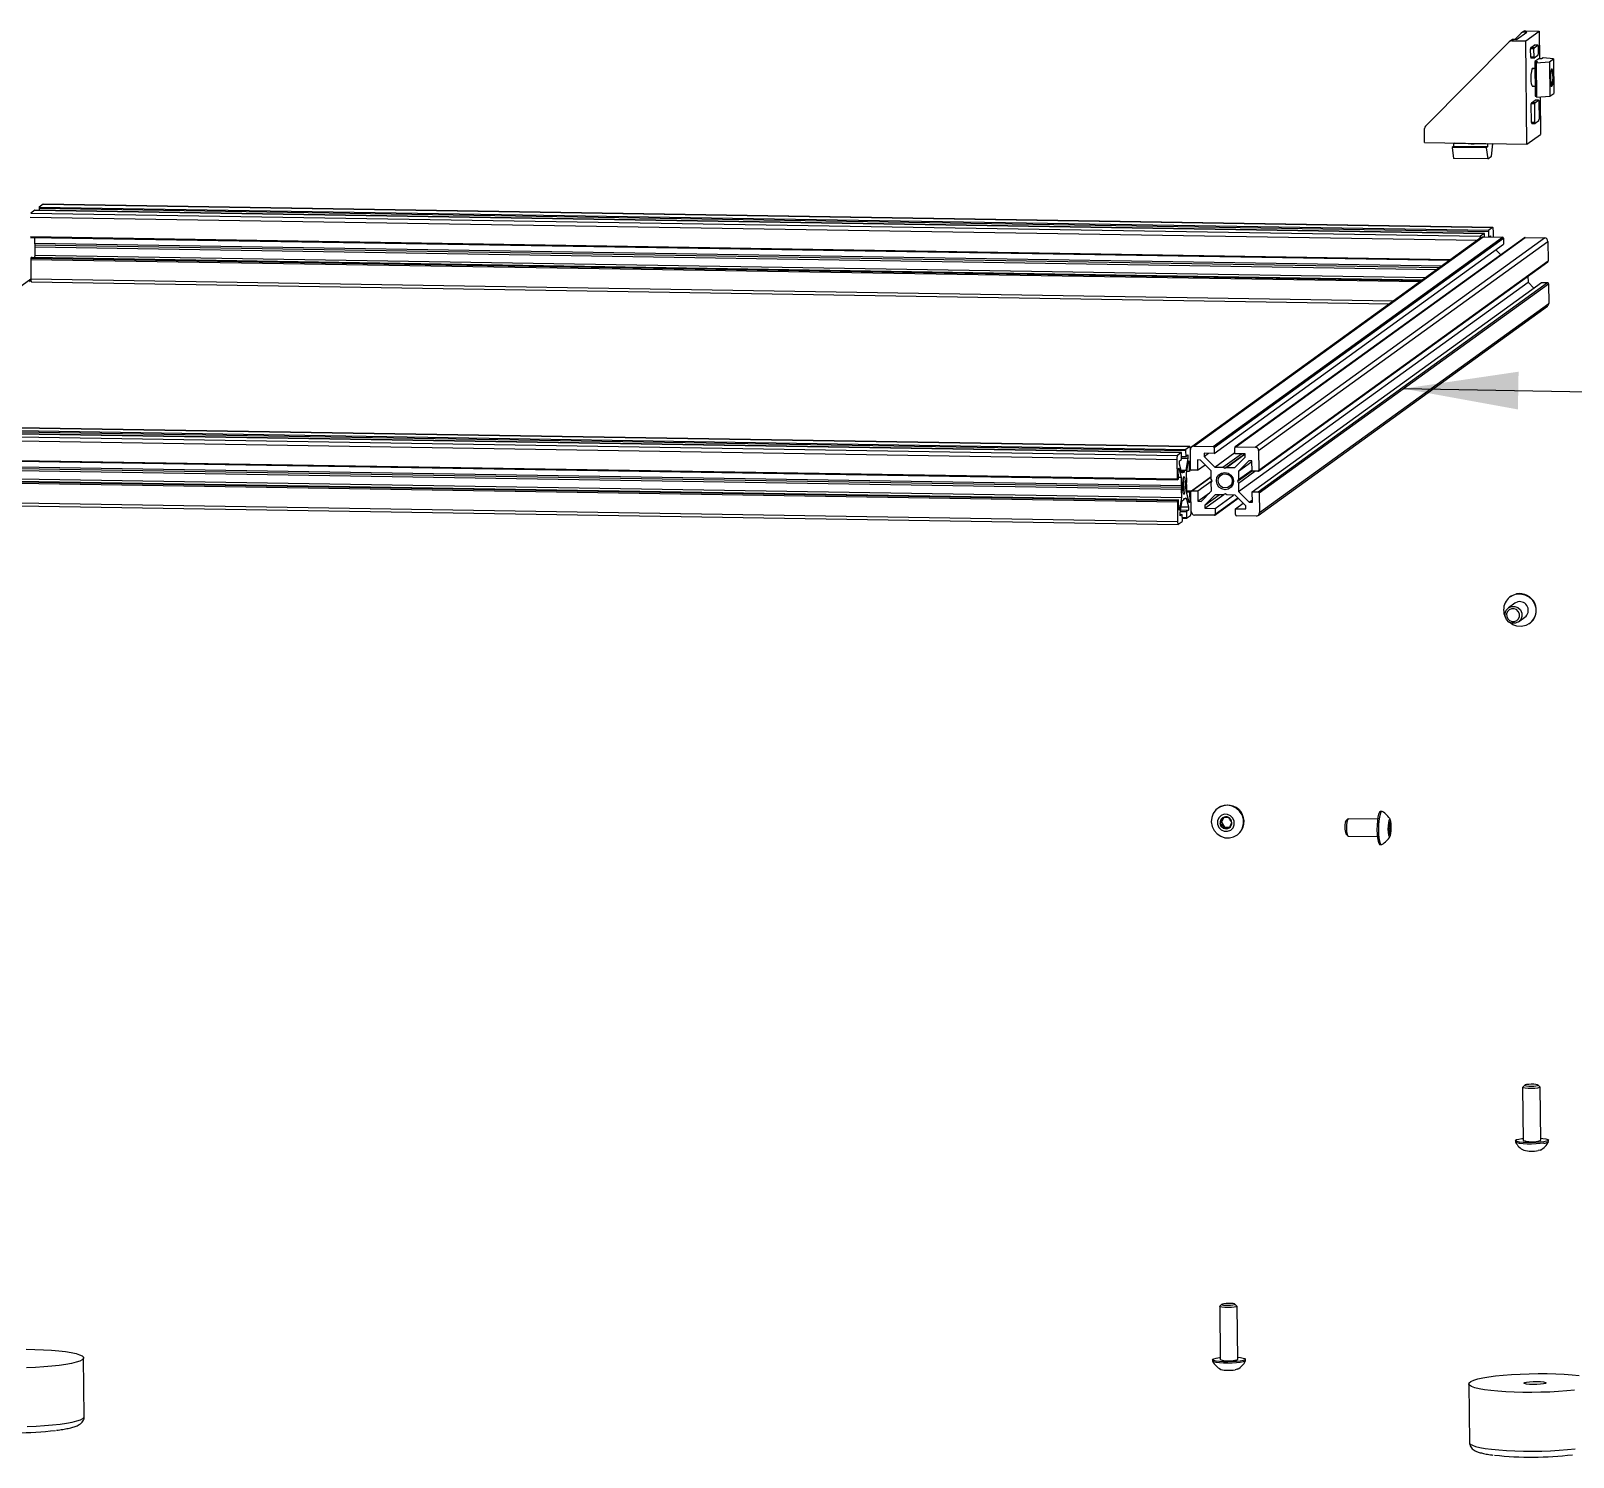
# Model space of a CAD drawing. Header units: millimetres. Extents: x 0 to 279, y 0 to 216.
# Drawn here: x 138.47 to 182.81, y 49.93 to 90.93 of the extents above; entities that cross this region are included whole.
import ezdxf

# ---------------------------------------------------------------- set-up
doc = ezdxf.new("R2010")
doc.units = ezdxf.units.MM
doc.layers.add('TITLE_BLOCK_BORDER', color=7, linetype='Continuous')
doc.dimstyles.new('SLDDIMSTYLE0', dxfattribs={"dimtxt": 0.18, "dimasz": 3.302, "dimexe": 0, "dimexo": 0.0625, "dimgap": 0, "dimtad": 0, "dimtih": 1, "dimtoh": 1, "dimdec": 0, "dimrnd": 1e-09, "dimzin": 0, "dimdsep": 46, "dimtxsty": 'Standard', "dimsah": 1, "dimcen": 0.09, "dimadec": 0, "dimazin": 0, "dimtfac": 3.302, "dimtdec": 0, "dimtofl": 0, "dimtmove": 0, "dimatfit": 3, "dimfxl": 1, "dimfrac": 2, "dimtolj": 1, "dimtzin": 0, "dimarcsym": 0})

msp = doc.modelspace()

# ---------------------------------------------------------------- linework, layer by layer
at = {"color": 7, "linetype": 'Continuous', "lineweight": 25}
for p, q in [((181.379, 90.91), (181.33, 90.875)), ((181.436, 90.928), (181.387, 90.893)), ((181.436, 90.928), (181.837, 90.922)), ((181.446, 90.639), (181.837, 90.922)), ((181.837, 90.922), (181.847, 90.126)), ((178.564, 88.19), (180.976, 90.617)), ((181.036, 90.663), (180.988, 90.627)), ((181.094, 90.68), (181.045, 90.645)), ((181.045, 90.645), (181.446, 90.639)), ((181.184, 90.679), (181.094, 90.68)), ((181.318, 90.865), (181.135, 90.68)), ((181.184, 90.679), (181.478, 90.891)), ((181.478, 90.891), (181.387, 90.893)), ((181.483, 87.669), (181.446, 90.639)), ((181.592, 90.445), (181.698, 90.521)), ((181.69, 90.443), (181.796, 90.52)), ((181.698, 90.521), (181.699, 90.522)), ((181.796, 90.52), (181.698, 90.521)), ((181.797, 90.52), (181.699, 90.522)), ((181.802, 90.494), (181.805, 90.257)), ((181.59, 90.174), (181.587, 90.411)), ((181.685, 90.41), (181.587, 90.411)), ((181.688, 90.172), (181.59, 90.174)), ((181.69, 90.443), (181.592, 90.445)), ((181.595, 90.148), (181.693, 90.146)), ((181.688, 90.172), (181.685, 90.41)), ((181.8, 90.223), (181.694, 90.147)), ((181.824, 90.126), (181.711, 90.044)), ((181.711, 90.044), (181.789, 90.043)), ((181.711, 90.044), (181.723, 89.055)), ((181.789, 90.043), (181.748, 90.013)), ((181.748, 90.013), (182.133, 90.038)), ((181.903, 90.125), (181.824, 90.126)), ((181.944, 90.155), (181.903, 90.125)), ((182.246, 90.12), (181.944, 90.155)), ((182.133, 90.038), (182.246, 90.12)), ((182.133, 90.038), (182.145, 89.048)), ((182.246, 90.12), (182.258, 89.13)), ((181.713, 89.842), (181.643, 89.843)), ((181.748, 90.013), (181.761, 89.024)), ((182.206, 89.77), (182.178, 89.8)), ((181.635, 89.343), (181.72, 89.341)), ((182.145, 89.048), (182.258, 89.13)), ((182.171, 89.369), (182.2, 89.397)), ((181.613, 88.293), (181.606, 88.827)), ((181.705, 88.826), (181.606, 88.827)), ((181.612, 88.861), (181.718, 88.938)), ((181.71, 88.86), (181.612, 88.861)), ((181.711, 88.291), (181.705, 88.826)), ((181.71, 88.86), (181.816, 88.936)), ((181.718, 88.938), (181.719, 88.938)), ((181.816, 88.936), (181.718, 88.938)), ((181.817, 88.936), (181.719, 88.938)), ((181.723, 89.055), (181.76, 89.054)), ((181.761, 89.024), (182.145, 89.048)), ((181.822, 88.911), (181.829, 88.376)), ((181.861, 89.03), (181.874, 87.952)), ((181.711, 88.291), (181.613, 88.293)), ((181.619, 88.267), (181.717, 88.266)), ((181.823, 88.342), (181.717, 88.266)), ((178.541, 87.716), (178.536, 88.121)), ((181.483, 87.669), (181.874, 87.952)), ((178.541, 87.716), (181.483, 87.669)), ((179.369, 87.608), (179.328, 87.578)), ((179.328, 87.578), (179.373, 87.262)), ((180.308, 87.562), (179.328, 87.578)), ((179.39, 87.703), (179.368, 87.687)), ((180.348, 87.671), (179.368, 87.687)), ((179.368, 87.687), (179.369, 87.608)), ((180.349, 87.592), (179.369, 87.608)), ((180.349, 87.592), (180.308, 87.562)), ((180.308, 87.562), (180.354, 87.246)), ((180.37, 87.687), (180.348, 87.671)), ((180.348, 87.671), (180.349, 87.592)), ((180.463, 87.674), (180.463, 87.686)), ((180.478, 87.685), (180.463, 87.674)), ((180.467, 87.328), (180.502, 87.685)), ((180.354, 87.246), (179.373, 87.262)), ((180.354, 87.246), (180.467, 87.328)), ((138.58, 85.772), (138.469, 85.691)), ((138.469, 85.691), (180.143, 85.023)), ((138.58, 85.772), (180.255, 85.103)), ((138.581, 85.772), (138.58, 85.772)), ((180.256, 85.104), (138.581, 85.772)), ((138.704, 85.831), (180.379, 85.163)), ((138.704, 85.831), (138.705, 85.77)), ((138.821, 85.946), (138.709, 85.865)), ((138.709, 85.865), (180.384, 85.197)), ((138.824, 85.947), (138.821, 85.946)), ((138.821, 85.946), (180.496, 85.277)), ((180.499, 85.278), (138.824, 85.947)), ((180.379, 85.163), (180.381, 85.004)), ((180.496, 85.277), (180.384, 85.197)), ((180.519, 85.002), (180.517, 85.193)), ((138.463, 84.988), (179.258, 84.334)), ((138.576, 84.986), (138.578, 84.824)), ((138.578, 84.824), (179.038, 84.175)), ((138.578, 84.824), (138.585, 84.777)), ((138.585, 84.777), (138.58, 84.721)), ((138.58, 84.721), (178.899, 84.074)), ((138.58, 84.721), (138.583, 84.481)), ((138.585, 84.777), (178.974, 84.128)), ((180.165, 84.989), (171.846, 78.974)), ((171.904, 78.992), (180.222, 85.007)), ((172.463, 78.983), (180.781, 84.998)), ((172.492, 78.953), (180.811, 84.968)), ((172.494, 78.785), (180.813, 84.8)), ((181.411, 84.982), (173.093, 78.968)), ((173.11, 78.973), (181.428, 84.988)), ((173.669, 78.964), (181.987, 84.979)), ((173.768, 78.863), (182.086, 84.878)), ((180.255, 85.103), (180.143, 85.023)), ((180.222, 85.007), (180.781, 84.998)), ((180.262, 85.006), (180.261, 85.078)), ((180.394, 85.004), (180.439, 85.037)), ((180.439, 85.037), (180.44, 85.003)), ((180.811, 84.968), (180.813, 84.8)), ((181.428, 84.988), (181.987, 84.979)), ((182.086, 84.878), (182.093, 84.314)), ((138.466, 84.361), (138.473, 83.797)), ((138.504, 84.419), (138.471, 84.395)), ((138.504, 84.419), (178.489, 83.777)), ((138.583, 84.481), (138.572, 84.418)), ((138.583, 84.481), (178.575, 83.84)), ((173.763, 78.275), (182.081, 84.29)), ((173.775, 78.299), (182.093, 84.314)), ((180.591, 84.639), (180.735, 84.493)), ((181.511, 83.877), (181.513, 83.706)), ((138.491, 83.711), (177.53, 83.084)), ((173.194, 77.691), (181.513, 83.706)), ((173.587, 77.679), (181.905, 83.693)), ((173.753, 77.676), (182.072, 83.691)), ((173.783, 77.646), (182.101, 83.661)), ((181.513, 83.706), (181.683, 83.533)), ((181.905, 83.693), (182.072, 83.691)), ((182.101, 83.661), (182.109, 83.096)), ((173.751, 77.002), (182.069, 83.017)), ((173.79, 77.082), (182.109, 83.096)), ((129.759, 79.394), (171.434, 78.725)), ((171.546, 78.806), (129.871, 79.475)), ((129.871, 79.474), (171.545, 78.806)), ((129.994, 79.534), (171.669, 78.865)), ((130, 79.568), (171.674, 78.899)), ((130.111, 79.648), (171.786, 78.98)), ((171.789, 78.981), (130.114, 79.649)), ((129.741, 79.281), (171.415, 78.612)), ((171.786, 78.98), (171.674, 78.899)), ((171.904, 78.992), (172.463, 78.983)), ((172.492, 78.953), (172.494, 78.785)), ((173.083, 78.775), (173.081, 78.944)), ((173.11, 78.973), (173.669, 78.964)), ((129.748, 78.716), (171.422, 78.048)), ((129.753, 78.691), (171.428, 78.022)), ((129.869, 78.526), (171.543, 77.857)), ((171.415, 78.612), (171.422, 78.048)), ((171.545, 78.806), (171.434, 78.725)), ((171.495, 78.569), (171.554, 78.612)), ((171.496, 78.476), (171.495, 78.569)), ((171.554, 78.612), (171.551, 78.78)), ((171.552, 78.699), (171.671, 78.697)), ((171.553, 78.649), (171.731, 78.646)), ((171.669, 78.865), (171.671, 78.697)), ((171.671, 78.697), (171.73, 78.739)), ((171.731, 78.646), (171.675, 78.3)), ((171.697, 78.21), (171.753, 78.556)), ((171.73, 78.739), (171.731, 78.646)), ((171.753, 78.556), (171.771, 78.57)), ((171.771, 78.57), (171.775, 78.273)), ((171.814, 78.331), (171.807, 78.895)), ((171.814, 78.331), (171.807, 78.895)), ((172.099, 78.593), (172.007, 78.595)), ((172.007, 78.595), (172.01, 78.298)), ((172.403, 78.286), (172.099, 78.593)), ((172.494, 78.785), (172.2, 78.79)), ((172.2, 78.79), (172.201, 78.697)), ((172.201, 78.697), (172.327, 78.788)), ((172.201, 78.697), (172.505, 78.389)), ((172.505, 78.389), (173.082, 78.806)), ((172.743, 78.385), (173.278, 78.772)), ((172.794, 78.355), (173.37, 78.771)), ((172.845, 78.383), (173.377, 78.768)), ((173.082, 78.38), (173.378, 78.678)), ((173.377, 78.771), (173.083, 78.775)), ((173.483, 78.571), (173.187, 78.273)), ((173.187, 78.273), (173.576, 78.554)), ((173.378, 78.678), (173.377, 78.771)), ((173.576, 78.57), (173.483, 78.571)), ((173.579, 78.273), (173.576, 78.57)), ((173.768, 78.863), (173.775, 78.299)), ((129.756, 78.063), (171.431, 77.394)), ((129.761, 78.097), (171.436, 77.428)), ((129.795, 78.121), (171.469, 77.452)), ((129.87, 78.423), (171.545, 77.754)), ((129.873, 78.184), (171.548, 77.515)), ((129.875, 78.479), (171.55, 77.81)), ((171.429, 78.022), (171.462, 78.046)), ((171.458, 78.343), (171.477, 78.356)), ((171.462, 78.046), (171.458, 78.343)), ((171.461, 78.098), (171.54, 78.097)), ((171.477, 78.356), (171.54, 78.097)), ((171.56, 78.217), (171.496, 78.476)), ((171.539, 78.302), (171.675, 78.3)), ((171.54, 78.097), (171.543, 77.857)), ((171.547, 78.267), (171.627, 78.266)), ((171.551, 78.252), (171.607, 78.251)), ((171.607, 78.251), (171.56, 78.217)), ((171.618, 78.229), (171.607, 78.251)), ((171.627, 78.266), (171.618, 78.229)), ((171.675, 78.3), (171.627, 78.266)), ((171.7, 77.971), (171.697, 78.21)), ((171.707, 78.274), (171.775, 78.273)), ((171.775, 78.273), (171.808, 78.297)), ((172.405, 78.114), (171.834, 77.701)), ((172.01, 78.298), (171.844, 78.3)), ((172.01, 78.298), (172.232, 78.458)), ((172.406, 78.046), (172.403, 78.286)), ((172.436, 77.994), (172.406, 78.046)), ((172.505, 78.389), (172.743, 78.385)), ((172.743, 78.385), (172.794, 78.355)), ((172.794, 78.355), (172.845, 78.383)), ((172.845, 78.383), (173.082, 78.38)), ((173.161, 77.982), (173.579, 78.285)), ((173.187, 78.273), (173.19, 78.033)), ((173.19, 78.033), (173.579, 78.314)), ((173.191, 77.931), (173.663, 78.271)), ((173.746, 78.27), (173.579, 78.273)), ((171.543, 77.857), (171.55, 77.81)), ((171.55, 77.81), (171.545, 77.754)), ((171.545, 77.754), (171.548, 77.515)), ((171.695, 77.915), (171.7, 77.971)), ((171.701, 77.868), (171.695, 77.915)), ((171.704, 77.628), (171.701, 77.868)), ((171.817, 77.703), (171.703, 77.705)), ((171.703, 77.68), (171.783, 77.679)), ((171.768, 77.369), (171.704, 77.628)), ((171.816, 77.703), (171.783, 77.679)), ((171.783, 77.679), (171.786, 77.382)), ((171.829, 77.113), (171.822, 77.677)), ((171.829, 77.113), (171.822, 77.677)), ((171.851, 77.707), (172.018, 77.704)), ((172.018, 77.704), (172.431, 78.003)), ((172.018, 77.704), (172.021, 77.407)), ((172.021, 77.407), (172.354, 77.648)), ((172.114, 77.406), (172.41, 77.704)), ((172.22, 77.206), (172.768, 77.602)), ((172.407, 77.943), (172.436, 77.994)), ((172.41, 77.704), (172.407, 77.943)), ((172.803, 77.622), (172.753, 77.593)), ((172.854, 77.592), (172.803, 77.622)), ((173.19, 78.033), (173.161, 77.982)), ((173.161, 77.982), (173.191, 77.931)), ((173.191, 77.931), (173.194, 77.691)), ((173.194, 77.691), (173.498, 77.383)), ((173.59, 77.382), (173.587, 77.679)), ((173.587, 77.679), (173.753, 77.676)), ((173.783, 77.646), (173.79, 77.082)), ((129.763, 77.499), (171.438, 76.83)), ((129.781, 77.413), (171.456, 76.744)), ((171.431, 77.394), (171.438, 76.83)), ((171.469, 77.452), (171.436, 77.428)), ((171.473, 77.155), (171.469, 77.452)), ((171.491, 77.169), (171.473, 77.155)), ((171.473, 77.169), (171.491, 77.169)), ((171.548, 77.515), (171.491, 77.169)), ((171.514, 77.079), (171.57, 77.425)), ((171.527, 77.159), (171.75, 77.156)), ((171.542, 77.252), (171.748, 77.249)), ((171.57, 77.425), (171.617, 77.459)), ((171.617, 77.459), (171.627, 77.496)), ((171.621, 77.474), (171.637, 77.474)), ((171.627, 77.496), (171.637, 77.474)), ((171.637, 77.474), (171.685, 77.508)), ((171.685, 77.508), (171.748, 77.249)), ((171.75, 77.156), (171.691, 77.113)), ((171.748, 77.249), (171.75, 77.156)), ((171.764, 77.382), (171.786, 77.382)), ((171.786, 77.382), (171.768, 77.369)), ((172.021, 77.407), (172.114, 77.406)), ((172.515, 77.597), (172.219, 77.299)), ((172.219, 77.299), (172.629, 77.595)), ((172.219, 77.299), (172.22, 77.206)), ((172.22, 77.206), (172.514, 77.201)), ((172.505, 77.009), (173.18, 77.498)), ((172.514, 77.201), (173.05, 77.588)), ((172.514, 77.201), (172.516, 77.033)), ((172.753, 77.593), (172.515, 77.597)), ((173.092, 77.588), (172.854, 77.592)), ((173.396, 77.28), (173.092, 77.588)), ((173.103, 77.192), (173.324, 77.352)), ((173.105, 77.023), (173.103, 77.192)), ((173.103, 77.192), (173.397, 77.187)), ((173.397, 77.187), (173.396, 77.28)), ((173.498, 77.383), (173.59, 77.449)), ((173.498, 77.383), (173.59, 77.382)), ((171.458, 76.745), (171.57, 76.826)), ((171.515, 76.986), (171.514, 77.079)), ((171.514, 77.029), (171.573, 77.028)), ((171.573, 77.028), (171.515, 76.986)), ((171.52, 77.116), (171.691, 77.113)), ((171.576, 76.86), (171.573, 77.028)), ((171.575, 76.921), (171.698, 76.919)), ((171.691, 77.113), (171.693, 76.945)), ((171.699, 76.919), (171.811, 77)), ((172.487, 77.004), (171.928, 77.013)), ((173.693, 76.984), (173.135, 76.993)), ((181.008, 74.668), (181, 74.662)), ((181.132, 74.48), (180.948, 74.346)), ((181.241, 73.941), (181.425, 74.074)), ((181.556, 73.892), (181.565, 73.898)), ((172.603, 68.591), (172.595, 68.585)), ((172.758, 68.314), (172.696, 68.187)), ((177.313, 68.494), (177.272, 68.495)), ((172.696, 68.187), (172.658, 68.16)), ((172.696, 68.187), (172.791, 68.042)), ((172.791, 68.042), (172.753, 68.015)), ((172.791, 68.042), (172.937, 68.048)), ((176.268, 68.2), (176.279, 68.222)), ((176.273, 67.849), (176.329, 67.79)), ((176.337, 68.279), (176.279, 68.222)), ((177.19, 68.271), (176.347, 68.284)), ((177.5, 68.015), (177.568, 68.014)), ((177.519, 68.165), (177.554, 68.165)), ((173.152, 67.815), (173.16, 67.821)), ((176.339, 67.784), (177.182, 67.771)), ((177.257, 67.545), (177.297, 67.544)), ((181.358, 60.562), (181.377, 59.038)), ((181.419, 60.626), (181.36, 60.567)), ((181.855, 60.574), (181.795, 60.631)), ((181.877, 59.044), (181.858, 60.569)), ((181.152, 59.035), (181.153, 58.994)), ((182.102, 59.006), (182.102, 59.047)), ((172.648, 54.265), (172.667, 52.74)), ((172.709, 54.329), (172.651, 54.27)), ((173.145, 54.276), (173.085, 54.333)), ((173.167, 52.747), (173.148, 54.271)), ((140.004, 51.102), (139.983, 52.79)), ((172.442, 52.738), (172.443, 52.697)), ((173.393, 52.709), (173.392, 52.749)), ((179.809, 52.042), (179.831, 50.354))]:
    msp.add_line(p, q, dxfattribs=at)
at = {"color": 8, "linetype": 'Continuous', "lineweight": 25}
for p, q in [((138.45, 85.578), (180.056, 84.911)), ((138.457, 85.014), (179.293, 84.359)), ((138.466, 84.361), (178.409, 83.72)), ((138.471, 84.395), (178.455, 83.753)), ((132.68, 79.608), (138.473, 83.797)), ((138.473, 83.797), (177.646, 83.168)), ((171.851, 77.707), (172.405, 78.107)), ((171.703, 77.705), (171.816, 77.703)), ((172.516, 77.033), (173.172, 77.507)), ((171.574, 76.947), (171.693, 76.945))]:
    msp.add_line(p, q, dxfattribs=at)
at = {"color": 7, "linetype": 'Continuous', "lineweight": 25, "flags": 128}
for points in [[(181.796, 90.52), (181.797, 90.52), (181.798, 90.519), (181.799, 90.517), (181.8, 90.514), (181.801, 90.51), (181.802, 90.505), (181.802, 90.5), (181.802, 90.494)], [(181.694, 90.147), (181.693, 90.146), (181.692, 90.147), (181.691, 90.149), (181.69, 90.152), (181.689, 90.156), (181.688, 90.161), (181.688, 90.166), (181.688, 90.172)], [(181.669, 89.342), (181.669, 89.341), (181.65, 89.328), (181.632, 89.35), (181.617, 89.404), (181.607, 89.485), (181.604, 89.579), (181.608, 89.676), (181.619, 89.761), (181.634, 89.823), (181.653, 89.855), (181.653, 89.855)], [(181.653, 89.855), (181.672, 89.851), (181.677, 89.842)], [(182.192, 89.831), (182.174, 89.799), (182.159, 89.734), (182.149, 89.646), (182.147, 89.548), (182.151, 89.456), (182.163, 89.384), (182.18, 89.342), (182.199, 89.336), (182.217, 89.369), (182.232, 89.434), (182.242, 89.522), (182.244, 89.619), (182.239, 89.711), (182.228, 89.784), (182.211, 89.826), (182.192, 89.831)], [(182.233, 89.586), (182.231, 89.658), (182.224, 89.72), (182.212, 89.76), (182.198, 89.774), (182.184, 89.758), (182.171, 89.717), (182.162, 89.654), (182.158, 89.582), (182.16, 89.509), (182.167, 89.448), (182.179, 89.407), (182.193, 89.394), (182.207, 89.409), (182.22, 89.451), (182.229, 89.513), (182.233, 89.586)], [(181.816, 88.936), (181.817, 88.936), (181.818, 88.936), (181.819, 88.934), (181.82, 88.93), (181.821, 88.927), (181.821, 88.922), (181.822, 88.916), (181.822, 88.911)], [(181.717, 88.266), (181.716, 88.266), (181.715, 88.267), (181.714, 88.269), (181.713, 88.272), (181.712, 88.276), (181.712, 88.28), (181.711, 88.286), (181.711, 88.291)], [(180.517, 85.193), (180.516, 85.212), (180.515, 85.229), (180.513, 85.245), (180.51, 85.258), (180.507, 85.269), (180.503, 85.275), (180.5, 85.278), (180.496, 85.277)], [(180.261, 85.078), (180.261, 85.084), (180.261, 85.089), (180.26, 85.094), (180.259, 85.098), (180.258, 85.101), (180.257, 85.103), (180.256, 85.104), (180.255, 85.103)], [(171.807, 78.895), (171.806, 78.914), (171.805, 78.932), (171.803, 78.947), (171.8, 78.961), (171.797, 78.971), (171.794, 78.978), (171.79, 78.981), (171.786, 78.98)], [(171.551, 78.78), (171.551, 78.786), (171.551, 78.791), (171.55, 78.796), (171.549, 78.8), (171.549, 78.803), (171.547, 78.805), (171.546, 78.806), (171.545, 78.806)], [(171.422, 78.048), (171.423, 78.042), (171.423, 78.037), (171.424, 78.032), (171.424, 78.028), (171.425, 78.025), (171.426, 78.023), (171.427, 78.022), (171.429, 78.022)], [(171.671, 77.898), (171.666, 77.99), (171.655, 78.062), (171.638, 78.105), (171.619, 78.11), (171.601, 78.078), (171.585, 78.012), (171.576, 77.925), (171.573, 77.827), (171.578, 77.735), (171.59, 77.663), (171.606, 77.62), (171.625, 77.615), (171.644, 77.647), (171.659, 77.713), (171.669, 77.8), (171.671, 77.898)], [(172.553, 77.992), (172.571, 78.087), (172.623, 78.166), (172.702, 78.218), (172.795, 78.236), (172.889, 78.215), (172.97, 78.16), (173.024, 78.079), (173.044, 77.984), (173.026, 77.89), (172.974, 77.811), (172.895, 77.758), (172.802, 77.741), (172.708, 77.761), (172.627, 77.816), (172.573, 77.897), (172.553, 77.992)], [(172.604, 77.998), (172.619, 78.076), (172.662, 78.141), (172.727, 78.185), (172.804, 78.199), (172.882, 78.182), (172.948, 78.137), (172.993, 78.07), (173.01, 77.991), (172.995, 77.913), (172.952, 77.847), (172.887, 77.804), (172.81, 77.79), (172.732, 77.807), (172.665, 77.852), (172.621, 77.919), (172.604, 77.998)], [(171.822, 77.677), (171.822, 77.683), (171.821, 77.688), (171.821, 77.693), (171.82, 77.697), (171.819, 77.7), (171.818, 77.702), (171.817, 77.703), (171.816, 77.703)], [(171.438, 76.83), (171.438, 76.811), (171.44, 76.793), (171.442, 76.778), (171.444, 76.764), (171.447, 76.754), (171.451, 76.747), (171.455, 76.744), (171.458, 76.745)], [(171.693, 76.945), (171.693, 76.939), (171.694, 76.934), (171.694, 76.929), (171.695, 76.925), (171.696, 76.922), (171.697, 76.92), (171.698, 76.919), (171.699, 76.919)], [(181.171, 74.737), (181.297, 74.746), (181.422, 74.72), (181.536, 74.661), (181.631, 74.574), (181.7, 74.464), (181.738, 74.341), (181.741, 74.213), (181.71, 74.089), (181.648, 73.98), (181.557, 73.893), (181.446, 73.834), (181.323, 73.808), (181.196, 73.817), (181.076, 73.859), (180.97, 73.933), (180.967, 73.936)], [(181.008, 74.668), (181.06, 74.7), (181.179, 74.743)], [(181.221, 74.519), (181.135, 74.482), (181.132, 74.48)], [(181.333, 74.194), (181.336, 74.098), (181.303, 74.008), (181.238, 73.939), (181.151, 73.902), (181.055, 73.901), (180.966, 73.937), (180.895, 74.005), (180.856, 74.094), (180.852, 74.19), (180.885, 74.28), (180.951, 74.349), (181.038, 74.386), (181.133, 74.387), (181.223, 74.351), (181.293, 74.283), (181.333, 74.194)], [(181.264, 74.174), (181.233, 74.241), (181.18, 74.293), (181.112, 74.32), (181.039, 74.32), (180.973, 74.291), (180.924, 74.239), (180.898, 74.171), (180.901, 74.097), (180.931, 74.03), (180.985, 73.978), (181.053, 73.951), (181.125, 73.951), (181.192, 73.98), (181.241, 74.032), (181.266, 74.1), (181.264, 74.174)], [(172.487, 67.948), (172.572, 67.851), (172.679, 67.779), (172.8, 67.738), (172.927, 67.731), (173.05, 67.76), (173.159, 67.821), (173.248, 67.91), (173.309, 68.02), (173.337, 68.144), (173.332, 68.272), (173.292, 68.395), (173.221, 68.503), (173.124, 68.589), (173.009, 68.646), (172.884, 68.669), (172.758, 68.658), (172.64, 68.613), (172.54, 68.538), (172.465, 68.437), (172.42, 68.319), (172.408, 68.191), (172.431, 68.065), (172.487, 67.948)], [(172.624, 68.034), (172.692, 67.964), (172.781, 67.925), (172.876, 67.923), (172.965, 67.958), (173.032, 68.024), (173.068, 68.112), (173.068, 68.209), (173.031, 68.299), (172.963, 68.369), (172.875, 68.408), (172.779, 68.411), (172.691, 68.376), (172.623, 68.309), (172.587, 68.221), (172.587, 68.125), (172.624, 68.034)], [(177.272, 68.495), (177.268, 68.494), (177.243, 68.472), (177.219, 68.415), (177.199, 68.33), (177.184, 68.222), (177.174, 68.098), (177.171, 67.969), (177.176, 67.843), (177.186, 67.731), (177.203, 67.64), (177.224, 67.577), (177.248, 67.547), (177.257, 67.545)], [(177.322, 68.491), (177.309, 68.494), (177.283, 68.471), (177.26, 68.415), (177.239, 68.329), (177.224, 68.221), (177.215, 68.097), (177.212, 67.968), (177.216, 67.843), (177.227, 67.73), (177.243, 67.639), (177.264, 67.576), (177.289, 67.546), (177.306, 67.546)], [(176.322, 68.252), (176.307, 68.188), (176.297, 68.101), (176.294, 68.003), (176.298, 67.911), (176.31, 67.837), (176.326, 67.793), (176.339, 67.784)], [(176.347, 68.284), (176.34, 68.282), (176.322, 68.252)], [(177.579, 68.139), (177.567, 68.213), (177.551, 68.256), (177.532, 68.263), (177.513, 68.233), (177.498, 68.169), (177.488, 68.082), (177.485, 67.984), (177.49, 67.892), (177.501, 67.818), (177.517, 67.774), (177.536, 67.767), (177.555, 67.798), (177.57, 67.862), (177.58, 67.949), (177.583, 68.046), (177.579, 68.139)], [(177.515, 67.866), (177.518, 67.856), (177.523, 67.848), (177.527, 67.844), (177.531, 67.842), (177.536, 67.843), (177.54, 67.848), (177.544, 67.855), (177.549, 67.865)], [(177.554, 68.165), (177.55, 68.175), (177.546, 68.182), (177.541, 68.187), (177.537, 68.188), (177.533, 68.187), (177.528, 68.183), (177.524, 68.176), (177.52, 68.166)], [(181.432, 60.538), (181.377, 60.549), (181.358, 60.562), (181.36, 60.567)], [(181.474, 60.604), (181.535, 60.599), (181.608, 60.598), (181.681, 60.601), (181.742, 60.608), (181.783, 60.617), (181.797, 60.627), (181.782, 60.638), (181.741, 60.646), (181.679, 60.651), (181.606, 60.652), (181.533, 60.649), (181.472, 60.642), (181.431, 60.633), (181.417, 60.622), (181.432, 60.612), (181.474, 60.604)], [(181.855, 60.574), (181.858, 60.569), (181.839, 60.555), (181.786, 60.543), (181.705, 60.534), (181.609, 60.53), (181.514, 60.531), (181.432, 60.538)], [(181.965, 58.957), (181.863, 58.945), (181.743, 58.936), (181.614, 58.933), (181.487, 58.934), (181.369, 58.941), (181.271, 58.951), (181.2, 58.966), (181.16, 58.983), (181.153, 58.994)], [(181.965, 58.998), (181.862, 58.986), (181.742, 58.977), (181.614, 58.974), (181.486, 58.975), (181.369, 58.981), (181.271, 58.992), (181.199, 59.007), (181.159, 59.024), (181.154, 59.042), (181.184, 59.06), (181.247, 59.077), (181.338, 59.091), (181.376, 59.095)], [(181.805, 59.018), (181.858, 59.031), (181.877, 59.044)], [(181.876, 59.102), (181.937, 59.096), (182.023, 59.083), (182.079, 59.068), (182.102, 59.05), (182.089, 59.031), (182.042, 59.014), (181.965, 58.998)], [(181.871, 58.763), (181.862, 58.758), (181.808, 58.746)], [(172.715, 54.241), (172.664, 54.253), (172.648, 54.266), (172.651, 54.27)], [(172.758, 54.307), (172.818, 54.302), (172.89, 54.3), (172.963, 54.303), (173.026, 54.309), (173.07, 54.318), (173.087, 54.328), (173.076, 54.339), (173.037, 54.347), (172.977, 54.353), (172.905, 54.354), (172.831, 54.352), (172.768, 54.345), (172.725, 54.336), (172.708, 54.326), (172.719, 54.316), (172.758, 54.307)], [(173.145, 54.276), (173.148, 54.27), (173.125, 54.256), (173.068, 54.244), (172.985, 54.236), (172.889, 54.232), (172.794, 54.234), (172.715, 54.241)], [(138.331, 53.037), (138.586, 53.032), (138.831, 53.023), (139.062, 53.009), (139.275, 52.991), (139.466, 52.968), (139.631, 52.941), (139.767, 52.912), (139.871, 52.879), (139.942, 52.844), (139.978, 52.808), (139.979, 52.772), (139.945, 52.735), (139.876, 52.698), (139.773, 52.663), (139.639, 52.63), (139.475, 52.599), (139.286, 52.571)], [(173.24, 52.698), (173.134, 52.686), (173.012, 52.679), (172.883, 52.676), (172.756, 52.678), (172.642, 52.685), (172.548, 52.697), (172.481, 52.712), (172.446, 52.729), (172.447, 52.747), (172.482, 52.765), (172.55, 52.782), (172.645, 52.795), (172.667, 52.798)], [(173.166, 52.804), (173.243, 52.797), (173.324, 52.783), (173.375, 52.767), (173.392, 52.749), (173.374, 52.731), (173.322, 52.713), (173.24, 52.698)], [(139.286, 52.571), (139.074, 52.547), (138.844, 52.528), (138.599, 52.512), (138.345, 52.501)], [(173.24, 52.657), (173.135, 52.645), (173.012, 52.638), (172.883, 52.635), (172.757, 52.637), (172.642, 52.644), (172.548, 52.656), (172.481, 52.671), (172.447, 52.688), (172.443, 52.697)], [(173.087, 52.72), (173.144, 52.731), (173.167, 52.745), (173.167, 52.747)], [(173.162, 52.465), (173.148, 52.459), (173.09, 52.447)], [(173.393, 52.709), (173.393, 52.708), (173.375, 52.69), (173.323, 52.672), (173.24, 52.657)], [(181.367, 51.796), (181.115, 51.802), (180.875, 51.813), (180.65, 51.828), (180.444, 51.848), (180.263, 51.873), (180.108, 51.9), (179.984, 51.931), (179.892, 51.965), (179.833, 52), (179.81, 52.036), (179.822, 52.073), (179.869, 52.11), (179.951, 52.146), (180.066, 52.181), (180.211, 52.213), (180.385, 52.243), (180.583, 52.269), (180.802, 52.292), (181.038, 52.31), (181.287, 52.324), (181.544, 52.333), (181.803, 52.337), (182.062, 52.335), (182.314, 52.329), (182.554, 52.318), (182.779, 52.303), (182.984, 52.283)], [(181.656, 52.021), (181.553, 52.025), (181.469, 52.034), (181.415, 52.047), (181.397, 52.062), (181.417, 52.078), (181.473, 52.092), (181.558, 52.103), (181.662, 52.109), (181.772, 52.111), (181.875, 52.106), (181.959, 52.097), (182.014, 52.084), (182.032, 52.069), (182.012, 52.053), (181.956, 52.039), (181.871, 52.028), (181.767, 52.022), (181.656, 52.021)], [(182.846, 51.862), (182.627, 51.839), (182.391, 51.821), (182.142, 51.807), (181.885, 51.798), (181.625, 51.794), (181.367, 51.796)]]:
    msp.add_lwpolyline(points, dxfattribs=at)
at = {"color": 8, "linetype": 'Continuous', "lineweight": 25, "flags": 128}
for points in [[(138.366, 50.814), (138.62, 50.824), (138.865, 50.84), (139.095, 50.86), (139.307, 50.884), (139.496, 50.911), (139.66, 50.942), (139.794, 50.975), (139.897, 51.011), (139.966, 51.047), (140.001, 51.084), (140.004, 51.102)], [(179.831, 50.354), (179.831, 50.349), (179.854, 50.312), (179.913, 50.277), (180.005, 50.244), (180.13, 50.213), (180.284, 50.185), (180.466, 50.161), (180.671, 50.141), (180.896, 50.125), (181.136, 50.114), (181.388, 50.108), (181.646, 50.107), (181.906, 50.111), (182.163, 50.12), (182.412, 50.134), (182.648, 50.152), (182.867, 50.174)]]:
    msp.add_lwpolyline(points, dxfattribs=at)
at = {"color": 7, "linetype": 'Continuous', "lineweight": 25}
for centre, radius, start, end in [((181.435, 90.833), 0.0952, 88.9677, 125.7807), ((181.043, 90.55), 0.0949, 88.9234, 135.0919), ((181.092, 90.585), 0.095, 88.9411, 125.8074), ((181.386, 90.798), 0.0949, 88.9234, 135.0919), ((181.651, 90.418), 0.0642, 155.2749, 186.3169), ((181.622, 90.167), 0.033, 168.3297, 215.3158), ((181.749, 90.417), 0.0642, 155.2749, 186.3169), ((181.741, 90.25), 0.0642, 335.274, 6.3173), ((181.67, 88.834), 0.0642, 155.2738, 186.318), ((181.768, 88.833), 0.0642, 155.2738, 186.318), ((181.645, 88.286), 0.033, 168.3249, 215.3206), ((181.765, 88.369), 0.0642, 335.2738, 6.318), ((178.633, 88.122), 0.0967, 135.3863, 180.9645), ((179.902, 89.067), 1.383, 261.9772, 276.1842), ((138.768, 85.839), 0.0642, 155.272, 186.3181), ((180.442, 85.17), 0.0642, 155.272, 186.3181), ((180.252, 84.961), 0.125, 150.4569, 179.5976), ((180.22, 84.912), 0.095, 88.9384, 125.8123), ((180.78, 84.967), 0.0306, 0.7321, 88.5502), ((181.427, 84.959), 0.0285, 88.9573, 125.7912), ((181.984, 84.877), 0.102, 0.7311, 88.5492), ((138.53, 84.368), 0.0642, 155.2728, 186.3182), ((182.064, 84.313), 0.0288, 306.0921, 1.0818), ((138.377, 83.795), 0.0961, 306.0952, 1.0838), ((138.58, 83.774), 0.11, 168.3282, 215.3179), ((182.071, 83.66), 0.0306, 0.7309, 88.5513), ((182.012, 83.095), 0.0961, 306.0996, 1.0794), ((171.902, 78.897), 0.0953, 89.0669, 181.2808), ((172.462, 78.953), 0.0306, 0.7321, 88.5502), ((173.109, 78.944), 0.0286, 89.0646, 181.283), ((173.666, 78.862), 0.102, 0.7311, 88.5492), ((171.628, 78.635), 0.214, 155.2749, 186.3158), ((171.733, 78.872), 0.0642, 155.2735, 186.3166), ((171.201, 77.915), 0.42, 356.869, 20.1003), ((171.75, 78.324), 0.0642, 335.2735, 6.3166), ((171.844, 78.331), 0.0306, 180.7265, 268.5529), ((173.746, 78.299), 0.0286, 269.0646, 1.2801), ((171.101, 77.849), 0.521, 339.4643, 4.7928), ((171.851, 77.678), 0.0286, 89.063, 181.2847), ((173.753, 77.646), 0.0306, 0.7309, 88.5513), ((171.494, 77.401), 0.0642, 155.2731, 186.317), ((171.512, 76.853), 0.0643, 335.2778, 6.3149), ((171.616, 77.09), 0.214, 335.2749, 6.3163), ((171.931, 77.114), 0.102, 180.7287, 268.5492), ((172.488, 77.032), 0.0286, 269.075, 1.2756), ((173.135, 77.024), 0.0306, 180.7314, 268.5425), ((173.695, 77.08), 0.0953, 269.0669, 1.2817), ((181.27, 74.289), 0.459, 102.5006, 205.9117), ((181.276, 74.277), 0.476, 307.2412, 101.8388), ((181.272, 74.273), 0.251, 307.5284, 101.5516), ((172.873, 68.2), 0.475, 307.1023, 124.6364), ((172.825, 68.172), 0.167, 123.3621, 184.3281), ((172.824, 68.17), 0.168, 62.0087, 122.6899), ((172.82, 68.161), 0.178, 4.0448, 62.3923), ((173.054, 68.33), 0.257, 14.3814, 57.3577), ((177.077, 68.023), 0.529, 25.1256, 62.4915), ((172.835, 68.172), 0.178, 184.047, 242.3911), ((172.832, 68.163), 0.168, 242.0062, 302.6924), ((172.831, 68.161), 0.167, 303.3619, 4.3283), ((176.803, 68.033), 0.56, 162.6181, 199.1508), ((178.031, 68.023), 0.531, 164.4308, 180.749), ((178.037, 67.992), 0.537, 177.3757, 193.5615), ((177.037, 68.007), 0.531, 344.4302, 0.7497), ((177.031, 68.039), 0.537, 357.3757, 13.5619), ((177.077, 68.023), 0.529, 295.67, 333.0359), ((181.625, 59.23), 0.529, 207.0411, 243.6056), ((181.626, 59.802), 0.804, 251.9301, 282.8201), ((181.625, 59.23), 0.529, 297.8296, 334.394), ((181.979, 59.135), 0.178, 265.5831, 313.8734), ((181.623, 59.726), 0.997, 256.4748, 280.7176), ((172.915, 52.932), 0.529, 207.0411, 243.6056), ((172.914, 53.483), 0.783, 251.5875, 282.7398), ((172.912, 53.41), 0.98, 256.298, 280.5086), ((172.915, 52.932), 0.529, 297.8296, 334.394), ((137.985, 60.743), 10.108, 263.993, 276.7565), ((181.622, 60.044), 10.109, 263.9169, 276.6242)]:
    msp.add_arc(centre, radius, start, end, dxfattribs=at)
for points, knots in [([(172.733, 68.312), (172.729, 68.302), (172.721, 68.282), (172.703, 68.244), (172.681, 68.202), (172.665, 68.173), (172.658, 68.16)], [0, 0, 0, 0, 0.216461, 0.440302, 0.751894, 1, 1, 1, 1]), ([(172.902, 68.319), (172.892, 68.319), (172.87, 68.319), (172.837, 68.319), (172.805, 68.318), (172.771, 68.315), (172.747, 68.313), (172.733, 68.312)], [0, 0, 0, 0, 0.216182, 0.439751, 0.593404, 0.752205, 1, 1, 1, 1]), ([(172.997, 68.174), (172.993, 68.183), (172.98, 68.207), (172.954, 68.252), (172.925, 68.291), (172.908, 68.312), (172.902, 68.319)], [0, 0, 0, 0, 0.180937, 0.506295, 0.843977, 1, 1, 1, 1]), ([(172.658, 68.16), (172.664, 68.153), (172.681, 68.133), (172.71, 68.093), (172.736, 68.049), (172.749, 68.024), (172.753, 68.015)], [0, 0, 0, 0, 0.156025, 0.4937116, 0.8190603, 1, 1, 1, 1]), ([(172.753, 68.015), (172.766, 68.016), (172.792, 68.019), (172.837, 68.022), (172.883, 68.023), (172.91, 68.022), (172.923, 68.022)], [0, 0, 0, 0, 0.2164487, 0.4402955, 0.7518902, 1, 1, 1, 1]), ([(172.923, 68.022), (172.929, 68.033), (172.941, 68.056), (172.962, 68.096), (172.982, 68.138), (172.993, 68.163), (172.997, 68.174)], [0, 0, 0, 0, 0.216448, 0.440297, 0.75189, 1, 1, 1, 1]), ([(177.515, 67.865), (177.518, 67.865), (177.526, 67.865), (177.54, 67.865), (177.549, 67.865)], [0, 0, 0, 0, 0.34873, 1, 1, 1, 1]), ([(177.554, 68.165), (177.545, 68.165), (177.537, 68.165), (177.531, 68.165), (177.531, 68.165)], [0, 0, 0, 0, 0.952687, 1, 1, 1, 1]), ([(177.549, 67.865), (177.545, 67.875), (177.536, 67.896), (177.532, 67.935), (177.543, 67.976), (177.56, 68.002), (177.568, 68.014)], [0, 0, 0, 0, 0.216445, 0.440297, 0.751887, 1, 1, 1, 1]), ([(177.568, 68.014), (177.563, 68.022), (177.549, 68.045), (177.534, 68.088), (177.54, 68.132), (177.55, 68.156), (177.554, 68.165)], [0, 0, 0, 0, 0.156017, 0.49371, 0.819051, 1, 1, 1, 1]), ([(139.21, 50.707), (139.225, 50.709), (139.305, 50.718), (139.431, 50.739), (139.585, 50.77), (139.717, 50.806), (139.815, 50.843), (139.888, 50.886), (139.942, 50.933), (139.984, 50.995), (140.007, 51.058), (140.002, 51.094), (140.001, 51.103)], [0, 0, 0, 0, 0.034975, 0.181928, 0.330851, 0.48366, 0.645552, 0.747624, 0.828369, 0.903123, 0.975374, 1, 1, 1, 1]), ([(179.835, 50.353), (179.835, 50.335), (179.834, 50.29), (179.867, 50.226), (179.912, 50.173), (179.967, 50.132), (180.039, 50.095), (180.137, 50.062), (180.271, 50.03), (180.394, 50.008), (180.481, 49.997), (180.504, 49.995)], [0, 0, 0, 0, 0.052769, 0.133826, 0.214212, 0.304824, 0.42109, 0.590465, 0.758229, 0.935079, 1, 1, 1, 1])]:
    msp.add_open_spline(points, degree=3, knots=knots, dxfattribs=at)

# ---------------------------------------------------------------- leaders
at = {"layer": 'TITLE_BLOCK_BORDER'}
msp.add_leader([(177.931, 80.645), (194.801, 80.362)], dimstyle='SLDDIMSTYLE0', dxfattribs=at)

doc.saveas('drawing.dxf')
